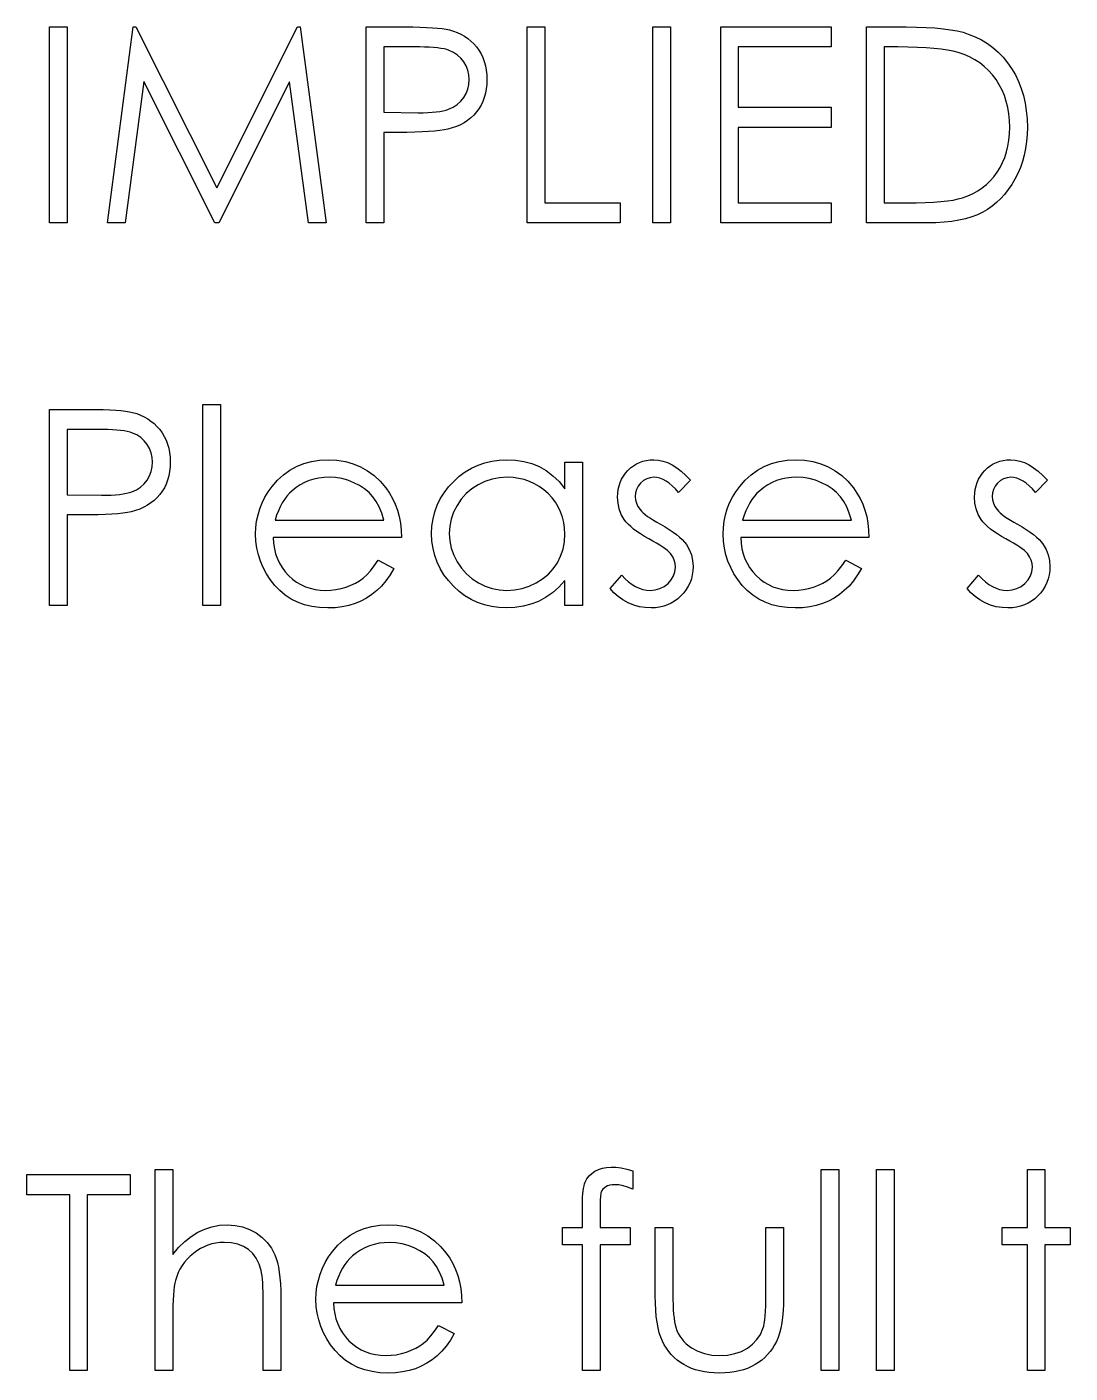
# Model space of a CAD drawing. Header units: millimetres. Extents: x -49 to 245, y 0 to 119.
# Drawn here: x -48.55 to -29.93, y 67.33 to 91.38 of the extents above; entities that cross this region are included whole.
import ezdxf

# ---------------------------------------------------------------- set-up
doc = ezdxf.new("R2010")
doc.units = ezdxf.units.MM

msp = doc.modelspace()

# ---------------------------------------------------------------- linework, layer by layer
at = {"color": 7, "linetype": 'Continuous', "flags": 128}
for points in [[(-48.147, 91.379), (-47.833, 91.379), (-47.833, 91.379), (-47.833, 87.879), (-47.833, 87.879), (-48.147, 87.879), (-48.147, 87.879), (-48.147, 91.379)], [(-47.115, 87.879), (-46.653, 91.379), (-46.653, 91.379), (-46.608, 91.379), (-46.608, 91.379), (-45.163, 88.507), (-45.163, 88.507), (-43.722, 91.379), (-43.722, 91.379), (-43.676, 91.379), (-43.676, 91.379), (-43.211, 87.879), (-43.211, 87.879), (-43.527, 87.879), (-43.527, 87.879), (-43.862, 90.397), (-43.862, 90.397), (-45.125, 87.879), (-45.125, 87.879), (-45.196, 87.879), (-45.196, 87.879), (-46.465, 90.403), (-46.465, 90.403), (-46.799, 87.879), (-46.799, 87.879), (-47.115, 87.879)], [(-42.493, 91.379), (-41.807, 91.379), (-41.807, 91.379), (-41.665, 91.378), (-41.536, 91.375), (-41.418, 91.371), (-41.312, 91.365), (-41.219, 91.358), (-41.137, 91.349), (-41.067, 91.339), (-41.01, 91.326), (-41.01, 91.326), (-40.938, 91.305), (-40.869, 91.279), (-40.804, 91.248), (-40.741, 91.212), (-40.683, 91.172), (-40.628, 91.126), (-40.576, 91.076), (-40.527, 91.02), (-40.483, 90.961), (-40.445, 90.898), (-40.413, 90.83), (-40.386, 90.76), (-40.366, 90.685), (-40.351, 90.607), (-40.342, 90.525), (-40.34, 90.44), (-40.34, 90.44), (-40.342, 90.353), (-40.351, 90.271), (-40.365, 90.193), (-40.386, 90.119), (-40.412, 90.048), (-40.444, 89.981), (-40.482, 89.918), (-40.525, 89.859), (-40.574, 89.804), (-40.627, 89.754), (-40.684, 89.708), (-40.746, 89.668), (-40.813, 89.632), (-40.884, 89.6), (-40.959, 89.574), (-41.038, 89.551), (-41.038, 89.551), (-41.104, 89.538), (-41.183, 89.526), (-41.275, 89.516), (-41.38, 89.509), (-41.498, 89.502), (-41.628, 89.497), (-41.772, 89.495), (-41.929, 89.494), (-41.929, 89.494), (-42.179, 89.494), (-42.179, 89.494), (-42.179, 87.879), (-42.179, 87.879), (-42.493, 87.879), (-42.493, 87.879), (-42.493, 91.379)], [(-39.622, 91.379), (-39.307, 91.379), (-39.307, 91.379), (-39.307, 88.237), (-39.307, 88.237), (-37.961, 88.237), (-37.961, 88.237), (-37.961, 87.879), (-37.961, 87.879), (-39.622, 87.879), (-39.622, 87.879), (-39.622, 91.379)], [(-37.378, 91.379), (-37.064, 91.379), (-37.064, 91.379), (-37.064, 87.879), (-37.064, 87.879), (-37.378, 87.879), (-37.378, 87.879), (-37.378, 91.379)], [(-36.166, 91.379), (-34.192, 91.379), (-34.192, 91.379), (-34.192, 91.02), (-34.192, 91.02), (-35.852, 91.02), (-35.852, 91.02), (-35.852, 89.943), (-35.852, 89.943), (-34.192, 89.943), (-34.192, 89.943), (-34.192, 89.584), (-34.192, 89.584), (-35.852, 89.584), (-35.852, 89.584), (-35.852, 88.237), (-35.852, 88.237), (-34.192, 88.237), (-34.192, 88.237), (-34.192, 87.879), (-34.192, 87.879), (-36.166, 87.879), (-36.166, 87.879), (-36.166, 91.379)], [(-33.564, 87.879), (-33.564, 91.379), (-33.564, 91.379), (-32.857, 91.379), (-32.857, 91.379), (-32.673, 91.376), (-32.501, 91.371), (-32.343, 91.361), (-32.197, 91.347), (-32.065, 91.329), (-31.946, 91.308), (-31.84, 91.282), (-31.747, 91.252), (-31.747, 91.252), (-31.626, 91.204), (-31.512, 91.147), (-31.405, 91.082), (-31.305, 91.009), (-31.212, 90.927), (-31.125, 90.838), (-31.045, 90.74), (-30.972, 90.634), (-30.906, 90.521), (-30.849, 90.403), (-30.801, 90.28), (-30.762, 90.152), (-30.731, 90.018), (-30.71, 89.878), (-30.696, 89.734), (-30.692, 89.584), (-30.692, 89.584), (-30.696, 89.455), (-30.706, 89.329), (-30.723, 89.208), (-30.747, 89.09), (-30.778, 88.976), (-30.817, 88.866), (-30.862, 88.761), (-30.914, 88.659), (-30.971, 88.562), (-31.032, 88.472), (-31.098, 88.388), (-31.167, 88.312), (-31.242, 88.241), (-31.32, 88.177), (-31.402, 88.12), (-31.489, 88.069), (-31.581, 88.024), (-31.683, 87.985), (-31.794, 87.953), (-31.913, 87.926), (-32.041, 87.905), (-32.178, 87.89), (-32.324, 87.881), (-32.479, 87.879), (-32.479, 87.879), (-33.564, 87.879)], [(-42.179, 91.02), (-42.179, 89.853), (-42.179, 89.853), (-41.566, 89.845), (-41.566, 89.845), (-41.477, 89.846), (-41.393, 89.849), (-41.316, 89.854), (-41.245, 89.861), (-41.18, 89.87), (-41.121, 89.881), (-41.069, 89.894), (-41.023, 89.909), (-40.942, 89.946), (-40.869, 89.993), (-40.806, 90.051), (-40.752, 90.117), (-40.709, 90.192), (-40.678, 90.269), (-40.66, 90.352), (-40.654, 90.438), (-40.654, 90.438), (-40.66, 90.522), (-40.678, 90.604), (-40.709, 90.681), (-40.752, 90.755), (-40.806, 90.821), (-40.866, 90.877), (-40.935, 90.923), (-41.012, 90.959), (-41.055, 90.973), (-41.105, 90.985), (-41.162, 90.996), (-41.224, 91.004), (-41.294, 91.011), (-41.369, 91.016), (-41.451, 91.019), (-41.539, 91.02), (-41.539, 91.02), (-42.179, 91.02)], [(-33.25, 88.237), (-32.848, 88.237), (-32.848, 88.237), (-32.675, 88.239), (-32.515, 88.243), (-32.369, 88.25), (-32.237, 88.26), (-32.119, 88.273), (-32.014, 88.287), (-31.924, 88.305), (-31.848, 88.327), (-31.848, 88.327), (-31.752, 88.362), (-31.662, 88.402), (-31.577, 88.45), (-31.498, 88.503), (-31.423, 88.564), (-31.354, 88.63), (-31.29, 88.702), (-31.231, 88.782), (-31.179, 88.866), (-31.133, 88.955), (-31.094, 89.049), (-31.062, 89.147), (-31.038, 89.25), (-31.02, 89.357), (-31.01, 89.469), (-31.006, 89.585), (-31.006, 89.585), (-31.01, 89.708), (-31.022, 89.826), (-31.041, 89.938), (-31.067, 90.047), (-31.102, 90.152), (-31.144, 90.251), (-31.193, 90.346), (-31.25, 90.437), (-31.314, 90.522), (-31.384, 90.6), (-31.46, 90.67), (-31.541, 90.735), (-31.629, 90.792), (-31.723, 90.842), (-31.822, 90.885), (-31.928, 90.921), (-31.928, 90.921), (-32.017, 90.945), (-32.117, 90.964), (-32.232, 90.981), (-32.36, 90.995), (-32.501, 91.006), (-32.655, 91.013), (-32.823, 91.018), (-33.004, 91.02), (-33.004, 91.02), (-33.25, 91.02), (-33.25, 91.02), (-33.25, 88.237)], [(-48.147, 84.545), (-47.461, 84.545), (-47.461, 84.545), (-47.319, 84.544), (-47.189, 84.542), (-47.072, 84.537), (-46.966, 84.532), (-46.873, 84.525), (-46.791, 84.516), (-46.721, 84.505), (-46.664, 84.493), (-46.664, 84.493), (-46.591, 84.472), (-46.523, 84.446), (-46.458, 84.415), (-46.395, 84.379), (-46.337, 84.338), (-46.282, 84.293), (-46.23, 84.242), (-46.181, 84.187), (-46.137, 84.127), (-46.099, 84.064), (-46.067, 83.997), (-46.04, 83.927), (-46.02, 83.852), (-46.005, 83.774), (-45.996, 83.692), (-45.993, 83.606), (-45.993, 83.606), (-45.996, 83.52), (-46.005, 83.438), (-46.019, 83.36), (-46.04, 83.285), (-46.066, 83.214), (-46.098, 83.148), (-46.136, 83.085), (-46.179, 83.026), (-46.228, 82.971), (-46.281, 82.921), (-46.338, 82.875), (-46.4, 82.834), (-46.467, 82.799), (-46.537, 82.767), (-46.612, 82.74), (-46.692, 82.718), (-46.692, 82.718), (-46.758, 82.705), (-46.837, 82.693), (-46.929, 82.683), (-47.034, 82.675), (-47.152, 82.669), (-47.282, 82.664), (-47.426, 82.661), (-47.583, 82.661), (-47.583, 82.661), (-47.833, 82.661), (-47.833, 82.661), (-47.833, 81.045), (-47.833, 81.045), (-48.147, 81.045), (-48.147, 81.045), (-48.147, 84.545)], [(-45.41, 84.635), (-45.096, 84.635), (-45.096, 84.635), (-45.096, 81.045), (-45.096, 81.045), (-45.41, 81.045), (-45.41, 81.045), (-45.41, 84.635)], [(-47.833, 84.186), (-47.833, 83.02), (-47.833, 83.02), (-47.22, 83.012), (-47.22, 83.012), (-47.131, 83.013), (-47.047, 83.016), (-46.97, 83.021), (-46.899, 83.028), (-46.834, 83.037), (-46.775, 83.048), (-46.723, 83.061), (-46.677, 83.076), (-46.596, 83.113), (-46.523, 83.16), (-46.46, 83.217), (-46.406, 83.284), (-46.363, 83.358), (-46.332, 83.436), (-46.314, 83.519), (-46.307, 83.605), (-46.307, 83.605), (-46.314, 83.689), (-46.332, 83.77), (-46.363, 83.848), (-46.406, 83.921), (-46.46, 83.988), (-46.52, 84.044), (-46.589, 84.09), (-46.666, 84.125), (-46.709, 84.139), (-46.759, 84.152), (-46.816, 84.162), (-46.878, 84.171), (-46.948, 84.178), (-47.023, 84.183), (-47.105, 84.186), (-47.193, 84.186), (-47.193, 84.186), (-47.833, 84.186)], [(-42.279, 81.853), (-42, 81.706), (-42, 81.706), (-42.068, 81.589), (-42.142, 81.484), (-42.221, 81.39), (-42.305, 81.309), (-42.394, 81.238), (-42.488, 81.176), (-42.588, 81.123), (-42.693, 81.079), (-42.805, 81.044), (-42.923, 81.02), (-43.049, 81.005), (-43.181, 81), (-43.181, 81), (-43.328, 81.007), (-43.467, 81.026), (-43.598, 81.057), (-43.72, 81.101), (-43.834, 81.158), (-43.94, 81.227), (-44.038, 81.309), (-44.127, 81.404), (-44.207, 81.507), (-44.276, 81.612), (-44.335, 81.722), (-44.382, 81.835), (-44.42, 81.95), (-44.447, 82.069), (-44.462, 82.192), (-44.468, 82.317), (-44.468, 82.317), (-44.463, 82.435), (-44.45, 82.55), (-44.426, 82.661), (-44.394, 82.77), (-44.353, 82.875), (-44.302, 82.977), (-44.242, 83.076), (-44.173, 83.171), (-44.173, 83.171), (-44.076, 83.282), (-43.971, 83.38), (-43.858, 83.461), (-43.736, 83.529), (-43.607, 83.58), (-43.471, 83.618), (-43.326, 83.64), (-43.173, 83.648), (-43.173, 83.648), (-43.016, 83.64), (-42.867, 83.616), (-42.726, 83.577), (-42.594, 83.522), (-42.469, 83.451), (-42.352, 83.364), (-42.244, 83.262), (-42.144, 83.144), (-42.144, 83.144), (-42.079, 83.052), (-42.024, 82.956), (-41.976, 82.853), (-41.937, 82.745), (-41.907, 82.631), (-41.884, 82.512), (-41.871, 82.387), (-41.865, 82.257), (-41.865, 82.257), (-44.154, 82.257), (-44.154, 82.257), (-44.147, 82.156), (-44.133, 82.059), (-44.111, 81.967), (-44.08, 81.88), (-44.042, 81.798), (-43.996, 81.72), (-43.941, 81.647), (-43.879, 81.579), (-43.81, 81.517), (-43.738, 81.463), (-43.661, 81.417), (-43.581, 81.38), (-43.497, 81.352), (-43.408, 81.331), (-43.316, 81.319), (-43.22, 81.314), (-43.22, 81.314), (-43.126, 81.318), (-43.035, 81.329), (-42.943, 81.348), (-42.854, 81.374), (-42.768, 81.406), (-42.688, 81.444), (-42.616, 81.486), (-42.55, 81.533), (-42.486, 81.59), (-42.42, 81.663), (-42.35, 81.75), (-42.279, 81.853)], [(-38.634, 83.603), (-38.634, 81.045), (-38.634, 81.045), (-38.948, 81.045), (-38.948, 81.045), (-38.948, 81.488), (-38.948, 81.488), (-39.057, 81.37), (-39.171, 81.269), (-39.293, 81.185), (-39.421, 81.117), (-39.555, 81.066), (-39.694, 81.03), (-39.841, 81.007), (-39.993, 81), (-39.993, 81), (-40.128, 81.007), (-40.259, 81.025), (-40.384, 81.055), (-40.505, 81.097), (-40.62, 81.152), (-40.731, 81.218), (-40.836, 81.297), (-40.936, 81.388), (-41.028, 81.488), (-41.107, 81.592), (-41.174, 81.702), (-41.229, 81.818), (-41.272, 81.938), (-41.302, 82.064), (-41.32, 82.195), (-41.327, 82.331), (-41.327, 82.331), (-41.32, 82.464), (-41.302, 82.593), (-41.271, 82.717), (-41.228, 82.836), (-41.172, 82.949), (-41.105, 83.058), (-41.025, 83.163), (-40.933, 83.261), (-40.832, 83.352), (-40.725, 83.43), (-40.614, 83.497), (-40.498, 83.551), (-40.377, 83.594), (-40.25, 83.624), (-40.119, 83.641), (-39.983, 83.648), (-39.983, 83.648), (-39.827, 83.64), (-39.678, 83.617), (-39.537, 83.578), (-39.404, 83.524), (-39.279, 83.453), (-39.16, 83.363), (-39.051, 83.256), (-38.948, 83.13), (-38.948, 83.13), (-38.948, 83.603), (-38.948, 83.603), (-38.634, 83.603)], [(-36.705, 83.284), (-36.918, 83.064), (-36.918, 83.064), (-36.974, 83.128), (-37.03, 83.182), (-37.086, 83.228), (-37.141, 83.266), (-37.196, 83.296), (-37.251, 83.317), (-37.306, 83.329), (-37.36, 83.334), (-37.36, 83.334), (-37.426, 83.327), (-37.487, 83.308), (-37.543, 83.275), (-37.595, 83.23), (-37.637, 83.176), (-37.668, 83.118), (-37.686, 83.056), (-37.692, 82.989), (-37.692, 82.989), (-37.686, 82.929), (-37.67, 82.871), (-37.643, 82.813), (-37.605, 82.757), (-37.605, 82.757), (-37.581, 82.729), (-37.55, 82.699), (-37.513, 82.668), (-37.471, 82.635), (-37.421, 82.602), (-37.367, 82.567), (-37.306, 82.531), (-37.24, 82.494), (-37.24, 82.494), (-37.159, 82.447), (-37.084, 82.402), (-37.016, 82.356), (-36.955, 82.311), (-36.901, 82.267), (-36.854, 82.222), (-36.813, 82.178), (-36.779, 82.135), (-36.779, 82.135), (-36.727, 82.044), (-36.689, 81.948), (-36.668, 81.847), (-36.66, 81.739), (-36.66, 81.739), (-36.664, 81.664), (-36.673, 81.591), (-36.69, 81.521), (-36.713, 81.454), (-36.744, 81.389), (-36.781, 81.328), (-36.824, 81.27), (-36.875, 81.215), (-36.93, 81.164), (-36.988, 81.121), (-37.05, 81.084), (-37.115, 81.054), (-37.184, 81.03), (-37.256, 81.014), (-37.331, 81.004), (-37.41, 81), (-37.41, 81), (-37.515, 81.006), (-37.618, 81.023), (-37.719, 81.052), (-37.818, 81.092), (-37.912, 81.143), (-37.996, 81.202), (-38.073, 81.27), (-38.141, 81.347), (-38.141, 81.347), (-37.933, 81.584), (-37.933, 81.584), (-37.872, 81.521), (-37.811, 81.466), (-37.749, 81.42), (-37.686, 81.382), (-37.623, 81.352), (-37.557, 81.331), (-37.492, 81.319), (-37.426, 81.314), (-37.426, 81.314), (-37.335, 81.322), (-37.252, 81.345), (-37.175, 81.383), (-37.106, 81.437), (-37.048, 81.501), (-37.007, 81.571), (-36.983, 81.645), (-36.974, 81.726), (-36.974, 81.726), (-36.98, 81.793), (-36.996, 81.856), (-37.023, 81.915), (-37.06, 81.97), (-37.06, 81.97), (-37.085, 81.997), (-37.116, 82.025), (-37.155, 82.056), (-37.2, 82.088), (-37.252, 82.122), (-37.311, 82.157), (-37.376, 82.194), (-37.448, 82.234), (-37.448, 82.234), (-37.526, 82.278), (-37.597, 82.322), (-37.662, 82.366), (-37.721, 82.41), (-37.773, 82.453), (-37.818, 82.496), (-37.857, 82.54), (-37.889, 82.583), (-37.889, 82.583), (-37.94, 82.672), (-37.977, 82.768), (-37.999, 82.869), (-38.006, 82.977), (-38.006, 82.977), (-38.003, 83.048), (-37.995, 83.115), (-37.98, 83.179), (-37.961, 83.241), (-37.935, 83.299), (-37.903, 83.355), (-37.866, 83.407), (-37.823, 83.456), (-37.776, 83.501), (-37.725, 83.54), (-37.672, 83.573), (-37.616, 83.6), (-37.556, 83.621), (-37.494, 83.636), (-37.428, 83.645), (-37.36, 83.648), (-37.36, 83.648), (-37.278, 83.642), (-37.197, 83.625), (-37.115, 83.597), (-37.033, 83.557), (-36.952, 83.505), (-36.87, 83.443), (-36.787, 83.369), (-36.705, 83.284)], [(-33.933, 81.853), (-33.654, 81.706), (-33.654, 81.706), (-33.722, 81.589), (-33.796, 81.484), (-33.874, 81.39), (-33.959, 81.309), (-34.048, 81.238), (-34.142, 81.176), (-34.242, 81.123), (-34.347, 81.079), (-34.459, 81.044), (-34.577, 81.02), (-34.703, 81.005), (-34.835, 81), (-34.835, 81), (-34.982, 81.007), (-35.121, 81.026), (-35.251, 81.057), (-35.374, 81.101), (-35.488, 81.158), (-35.594, 81.227), (-35.692, 81.309), (-35.781, 81.404), (-35.861, 81.507), (-35.93, 81.612), (-35.988, 81.722), (-36.036, 81.835), (-36.074, 81.95), (-36.101, 82.069), (-36.116, 82.192), (-36.122, 82.317), (-36.122, 82.317), (-36.117, 82.435), (-36.103, 82.55), (-36.08, 82.661), (-36.048, 82.77), (-36.007, 82.875), (-35.956, 82.977), (-35.896, 83.076), (-35.827, 83.171), (-35.827, 83.171), (-35.73, 83.282), (-35.624, 83.38), (-35.512, 83.461), (-35.39, 83.529), (-35.261, 83.58), (-35.125, 83.618), (-34.98, 83.64), (-34.827, 83.648), (-34.827, 83.648), (-34.67, 83.64), (-34.521, 83.616), (-34.38, 83.577), (-34.247, 83.522), (-34.123, 83.451), (-34.006, 83.364), (-33.898, 83.262), (-33.797, 83.144), (-33.797, 83.144), (-33.733, 83.052), (-33.677, 82.956), (-33.63, 82.853), (-33.591, 82.745), (-33.56, 82.631), (-33.538, 82.512), (-33.525, 82.387), (-33.519, 82.257), (-33.519, 82.257), (-35.807, 82.257), (-35.807, 82.257), (-35.801, 82.156), (-35.787, 82.059), (-35.765, 81.967), (-35.734, 81.88), (-35.696, 81.798), (-35.65, 81.72), (-35.595, 81.647), (-35.533, 81.579), (-35.464, 81.517), (-35.392, 81.463), (-35.315, 81.417), (-35.235, 81.38), (-35.151, 81.352), (-35.062, 81.331), (-34.97, 81.319), (-34.874, 81.314), (-34.874, 81.314), (-34.78, 81.318), (-34.688, 81.329), (-34.597, 81.348), (-34.508, 81.374), (-34.421, 81.406), (-34.342, 81.444), (-34.27, 81.486), (-34.204, 81.533), (-34.14, 81.59), (-34.074, 81.663), (-34.004, 81.75), (-33.933, 81.853)], [(-30.333, 83.284), (-30.546, 83.064), (-30.546, 83.064), (-30.602, 83.128), (-30.658, 83.182), (-30.715, 83.228), (-30.769, 83.266), (-30.825, 83.296), (-30.879, 83.317), (-30.934, 83.329), (-30.988, 83.334), (-30.988, 83.334), (-31.054, 83.327), (-31.115, 83.308), (-31.172, 83.275), (-31.223, 83.23), (-31.266, 83.176), (-31.296, 83.118), (-31.314, 83.056), (-31.32, 82.989), (-31.32, 82.989), (-31.315, 82.929), (-31.299, 82.871), (-31.271, 82.813), (-31.233, 82.757), (-31.233, 82.757), (-31.209, 82.729), (-31.178, 82.699), (-31.142, 82.668), (-31.099, 82.635), (-31.05, 82.602), (-30.995, 82.567), (-30.935, 82.531), (-30.868, 82.494), (-30.868, 82.494), (-30.787, 82.447), (-30.712, 82.402), (-30.644, 82.356), (-30.583, 82.311), (-30.529, 82.267), (-30.482, 82.222), (-30.441, 82.178), (-30.407, 82.135), (-30.407, 82.135), (-30.356, 82.044), (-30.318, 81.948), (-30.296, 81.847), (-30.288, 81.739), (-30.288, 81.739), (-30.292, 81.664), (-30.302, 81.591), (-30.318, 81.521), (-30.342, 81.454), (-30.372, 81.389), (-30.409, 81.328), (-30.452, 81.27), (-30.503, 81.215), (-30.558, 81.164), (-30.616, 81.121), (-30.678, 81.084), (-30.743, 81.054), (-30.812, 81.03), (-30.884, 81.014), (-30.959, 81.004), (-31.038, 81), (-31.038, 81), (-31.144, 81.006), (-31.247, 81.023), (-31.348, 81.052), (-31.446, 81.092), (-31.54, 81.143), (-31.625, 81.202), (-31.701, 81.27), (-31.769, 81.347), (-31.769, 81.347), (-31.561, 81.584), (-31.561, 81.584), (-31.5, 81.521), (-31.439, 81.466), (-31.377, 81.42), (-31.315, 81.382), (-31.251, 81.352), (-31.186, 81.331), (-31.12, 81.319), (-31.054, 81.314), (-31.054, 81.314), (-30.963, 81.322), (-30.88, 81.345), (-30.804, 81.383), (-30.734, 81.437), (-30.677, 81.501), (-30.635, 81.571), (-30.611, 81.645), (-30.602, 81.726), (-30.602, 81.726), (-30.608, 81.793), (-30.624, 81.856), (-30.651, 81.915), (-30.689, 81.97), (-30.689, 81.97), (-30.713, 81.997), (-30.745, 82.025), (-30.783, 82.056), (-30.828, 82.088), (-30.88, 82.122), (-30.939, 82.157), (-31.004, 82.194), (-31.076, 82.234), (-31.076, 82.234), (-31.154, 82.278), (-31.226, 82.322), (-31.29, 82.366), (-31.349, 82.41), (-31.401, 82.453), (-31.446, 82.496), (-31.485, 82.54), (-31.517, 82.583), (-31.517, 82.583), (-31.568, 82.672), (-31.605, 82.768), (-31.627, 82.869), (-31.634, 82.977), (-31.634, 82.977), (-31.632, 83.048), (-31.623, 83.115), (-31.608, 83.179), (-31.589, 83.241), (-31.563, 83.299), (-31.531, 83.355), (-31.494, 83.407), (-31.451, 83.456), (-31.404, 83.501), (-31.353, 83.54), (-31.3, 83.573), (-31.244, 83.6), (-31.184, 83.621), (-31.122, 83.636), (-31.057, 83.645), (-30.988, 83.648), (-30.988, 83.648), (-30.907, 83.642), (-30.825, 83.625), (-30.743, 83.597), (-30.661, 83.557), (-30.58, 83.505), (-30.498, 83.443), (-30.415, 83.369), (-30.333, 83.284)], [(-42.179, 82.571), (-42.216, 82.695), (-42.262, 82.806), (-42.315, 82.903), (-42.375, 82.987), (-42.444, 83.062), (-42.524, 83.128), (-42.613, 83.187), (-42.714, 83.238), (-42.82, 83.28), (-42.93, 83.31), (-43.042, 83.328), (-43.157, 83.334), (-43.157, 83.334), (-43.251, 83.33), (-43.342, 83.319), (-43.43, 83.3), (-43.514, 83.274), (-43.595, 83.24), (-43.672, 83.199), (-43.746, 83.15), (-43.816, 83.094), (-43.816, 83.094), (-43.865, 83.048), (-43.911, 82.996), (-43.954, 82.939), (-43.993, 82.877), (-44.03, 82.808), (-44.063, 82.734), (-44.093, 82.656), (-44.121, 82.571), (-44.121, 82.571), (-42.179, 82.571)], [(-39.979, 83.334), (-40.117, 83.325), (-40.248, 83.301), (-40.375, 83.259), (-40.496, 83.202), (-40.608, 83.13), (-40.708, 83.043), (-40.797, 82.945), (-40.873, 82.832), (-40.934, 82.711), (-40.978, 82.586), (-41.004, 82.459), (-41.013, 82.328), (-41.013, 82.328), (-41.003, 82.197), (-40.978, 82.07), (-40.933, 81.945), (-40.872, 81.823), (-40.795, 81.709), (-40.706, 81.609), (-40.605, 81.522), (-40.492, 81.448), (-40.371, 81.389), (-40.246, 81.348), (-40.116, 81.323), (-39.982, 81.314), (-39.982, 81.314), (-39.846, 81.323), (-39.713, 81.347), (-39.585, 81.389), (-39.46, 81.447), (-39.345, 81.519), (-39.242, 81.603), (-39.155, 81.699), (-39.082, 81.807), (-39.024, 81.924), (-38.981, 82.048), (-38.957, 82.18), (-38.948, 82.318), (-38.948, 82.318), (-38.953, 82.424), (-38.967, 82.526), (-38.991, 82.623), (-39.023, 82.716), (-39.065, 82.804), (-39.116, 82.888), (-39.176, 82.968), (-39.246, 83.043), (-39.323, 83.111), (-39.404, 83.17), (-39.489, 83.22), (-39.578, 83.261), (-39.672, 83.293), (-39.77, 83.315), (-39.873, 83.329), (-39.979, 83.334)], [(-33.833, 82.571), (-33.87, 82.695), (-33.916, 82.806), (-33.968, 82.903), (-34.029, 82.987), (-34.097, 83.062), (-34.177, 83.128), (-34.267, 83.187), (-34.367, 83.238), (-34.474, 83.28), (-34.584, 83.31), (-34.696, 83.328), (-34.811, 83.334), (-34.811, 83.334), (-34.905, 83.33), (-34.996, 83.319), (-35.084, 83.3), (-35.167, 83.274), (-35.249, 83.24), (-35.326, 83.199), (-35.399, 83.15), (-35.47, 83.094), (-35.47, 83.094), (-35.519, 83.048), (-35.565, 82.996), (-35.608, 82.939), (-35.647, 82.877), (-35.683, 82.808), (-35.717, 82.734), (-35.747, 82.656), (-35.775, 82.571), (-35.775, 82.571), (-33.833, 82.571)], [(-46.263, 70.968), (-45.948, 70.968), (-45.948, 70.968), (-45.948, 69.453), (-45.948, 69.453), (-45.845, 69.577), (-45.735, 69.684), (-45.622, 69.776), (-45.503, 69.849), (-45.378, 69.907), (-45.249, 69.948), (-45.115, 69.973), (-44.975, 69.981), (-44.975, 69.981), (-44.834, 69.972), (-44.701, 69.945), (-44.576, 69.9), (-44.459, 69.837), (-44.354, 69.758), (-44.263, 69.668), (-44.187, 69.564), (-44.126, 69.448), (-44.101, 69.383), (-44.079, 69.309), (-44.061, 69.227), (-44.046, 69.136), (-44.034, 69.035), (-44.026, 68.927), (-44.02, 68.81), (-44.019, 68.685), (-44.019, 68.685), (-44.019, 67.379), (-44.019, 67.379), (-44.333, 67.379), (-44.333, 67.379), (-44.333, 68.582), (-44.333, 68.582), (-44.334, 68.686), (-44.335, 68.781), (-44.338, 68.868), (-44.342, 68.946), (-44.347, 69.014), (-44.353, 69.072), (-44.361, 69.123), (-44.37, 69.164), (-44.37, 69.164), (-44.407, 69.281), (-44.458, 69.384), (-44.521, 69.47), (-44.597, 69.541), (-44.686, 69.596), (-44.788, 69.635), (-44.903, 69.659), (-45.031, 69.667), (-45.031, 69.667), (-45.106, 69.664), (-45.18, 69.655), (-45.252, 69.64), (-45.322, 69.619), (-45.39, 69.591), (-45.455, 69.558), (-45.519, 69.518), (-45.58, 69.472), (-45.639, 69.422), (-45.691, 69.369), (-45.739, 69.313), (-45.782, 69.254), (-45.819, 69.192), (-45.851, 69.128), (-45.878, 69.06), (-45.9, 68.99), (-45.9, 68.99), (-45.911, 68.939), (-45.921, 68.878), (-45.93, 68.807), (-45.937, 68.725), (-45.941, 68.635), (-45.946, 68.534), (-45.948, 68.424), (-45.948, 68.303), (-45.948, 68.303), (-45.948, 67.379), (-45.948, 67.379), (-46.263, 67.379), (-46.263, 67.379), (-46.263, 70.968)], [(-37.737, 70.947), (-37.737, 70.62), (-37.737, 70.62), (-37.827, 70.655), (-37.909, 70.679), (-37.986, 70.694), (-38.055, 70.699), (-38.055, 70.699), (-38.102, 70.696), (-38.146, 70.689), (-38.184, 70.677), (-38.219, 70.659), (-38.249, 70.638), (-38.273, 70.616), (-38.29, 70.592), (-38.301, 70.567), (-38.306, 70.552), (-38.308, 70.531), (-38.312, 70.504), (-38.314, 70.473), (-38.316, 70.435), (-38.317, 70.393), (-38.318, 70.344), (-38.318, 70.291), (-38.318, 70.291), (-38.318, 69.936), (-38.318, 69.936), (-37.782, 69.936), (-37.782, 69.936), (-37.782, 69.622), (-37.782, 69.622), (-38.319, 69.622), (-38.319, 69.622), (-38.32, 67.379), (-38.32, 67.379), (-38.634, 67.379), (-38.634, 67.379), (-38.634, 69.622), (-38.634, 69.622), (-38.993, 69.622), (-38.993, 69.622), (-38.993, 69.936), (-38.993, 69.936), (-38.634, 69.936), (-38.634, 69.936), (-38.634, 70.345), (-38.634, 70.345), (-38.634, 70.413), (-38.631, 70.475), (-38.627, 70.533), (-38.622, 70.586), (-38.615, 70.633), (-38.606, 70.676), (-38.596, 70.714), (-38.584, 70.746), (-38.554, 70.803), (-38.516, 70.855), (-38.469, 70.9), (-38.413, 70.94), (-38.349, 70.972), (-38.279, 70.995), (-38.203, 71.008), (-38.12, 71.013), (-38.12, 71.013), (-38.036, 71.009), (-37.944, 70.997), (-37.844, 70.976), (-37.737, 70.947)], [(-34.372, 70.968), (-34.057, 70.968), (-34.057, 70.968), (-34.057, 67.379), (-34.057, 67.379), (-34.372, 67.379), (-34.372, 67.379), (-34.372, 70.968)], [(-33.384, 70.968), (-33.07, 70.968), (-33.07, 70.968), (-33.07, 67.379), (-33.07, 67.379), (-33.384, 67.379), (-33.384, 67.379), (-33.384, 70.968)], [(-30.692, 70.968), (-30.378, 70.968), (-30.378, 70.968), (-30.378, 69.936), (-30.378, 69.936), (-29.929, 69.936), (-29.929, 69.936), (-29.929, 69.622), (-29.929, 69.622), (-30.378, 69.622), (-30.378, 69.622), (-30.378, 67.379), (-30.378, 67.379), (-30.692, 67.379), (-30.692, 67.379), (-30.692, 69.622), (-30.692, 69.622), (-31.141, 69.622), (-31.141, 69.622), (-31.141, 69.936), (-31.141, 69.936), (-30.692, 69.936), (-30.692, 69.936), (-30.692, 70.968)], [(-48.551, 70.52), (-48.551, 70.879), (-48.551, 70.879), (-46.711, 70.879), (-46.711, 70.879), (-46.711, 70.52), (-46.711, 70.52), (-47.474, 70.52), (-47.474, 70.52), (-47.474, 67.379), (-47.474, 67.379), (-47.788, 67.379), (-47.788, 67.379), (-47.788, 70.52), (-47.788, 70.52), (-48.551, 70.52)], [(-41.202, 68.186), (-40.923, 68.04), (-40.923, 68.04), (-40.992, 67.923), (-41.065, 67.817), (-41.144, 67.723), (-41.228, 67.642), (-41.317, 67.571), (-41.411, 67.51), (-41.511, 67.456), (-41.616, 67.412), (-41.728, 67.378), (-41.846, 67.353), (-41.972, 67.339), (-42.104, 67.334), (-42.104, 67.334), (-42.251, 67.34), (-42.39, 67.359), (-42.521, 67.39), (-42.643, 67.435), (-42.757, 67.491), (-42.863, 67.561), (-42.961, 67.643), (-43.05, 67.737), (-43.13, 67.84), (-43.199, 67.946), (-43.258, 68.055), (-43.305, 68.168), (-43.343, 68.284), (-43.37, 68.402), (-43.385, 68.525), (-43.391, 68.65), (-43.391, 68.65), (-43.386, 68.768), (-43.373, 68.883), (-43.349, 68.995), (-43.317, 69.103), (-43.276, 69.208), (-43.225, 69.31), (-43.165, 69.409), (-43.096, 69.504), (-43.096, 69.504), (-42.999, 69.616), (-42.894, 69.713), (-42.781, 69.795), (-42.66, 69.862), (-42.531, 69.914), (-42.394, 69.952), (-42.249, 69.973), (-42.097, 69.981), (-42.097, 69.981), (-41.939, 69.973), (-41.79, 69.95), (-41.649, 69.91), (-41.517, 69.856), (-41.392, 69.785), (-41.276, 69.698), (-41.167, 69.595), (-41.067, 69.478), (-41.067, 69.478), (-41.002, 69.386), (-40.947, 69.289), (-40.899, 69.186), (-40.86, 69.078), (-40.83, 68.964), (-40.807, 68.845), (-40.794, 68.72), (-40.788, 68.59), (-40.788, 68.59), (-43.077, 68.59), (-43.077, 68.59), (-43.07, 68.489), (-43.056, 68.392), (-43.034, 68.3), (-43.003, 68.214), (-42.965, 68.132), (-42.919, 68.054), (-42.864, 67.981), (-42.802, 67.912), (-42.733, 67.85), (-42.661, 67.796), (-42.585, 67.751), (-42.504, 67.714), (-42.42, 67.685), (-42.331, 67.665), (-42.24, 67.652), (-42.144, 67.648), (-42.144, 67.648), (-42.05, 67.651), (-41.958, 67.662), (-41.867, 67.681), (-41.777, 67.707), (-41.691, 67.74), (-41.611, 67.777), (-41.539, 67.82), (-41.473, 67.866), (-41.409, 67.923), (-41.343, 67.996), (-41.273, 68.083), (-41.202, 68.186)], [(-37.333, 69.936), (-37.019, 69.936), (-37.019, 69.936), (-37.019, 68.75), (-37.019, 68.75), (-37.018, 68.645), (-37.016, 68.55), (-37.012, 68.462), (-37.006, 68.383), (-36.999, 68.313), (-36.991, 68.251), (-36.981, 68.197), (-36.969, 68.152), (-36.969, 68.152), (-36.948, 68.095), (-36.924, 68.041), (-36.894, 67.991), (-36.861, 67.943), (-36.823, 67.898), (-36.781, 67.857), (-36.736, 67.818), (-36.685, 67.783), (-36.575, 67.724), (-36.455, 67.681), (-36.324, 67.656), (-36.184, 67.648), (-36.184, 67.648), (-36.044, 67.656), (-35.915, 67.681), (-35.797, 67.722), (-35.69, 67.78), (-35.597, 67.85), (-35.519, 67.932), (-35.457, 68.024), (-35.411, 68.127), (-35.411, 68.127), (-35.399, 68.169), (-35.388, 68.221), (-35.379, 68.283), (-35.371, 68.356), (-35.366, 68.439), (-35.362, 68.533), (-35.359, 68.636), (-35.359, 68.75), (-35.359, 68.75), (-35.359, 69.936), (-35.359, 69.936), (-35.045, 69.936), (-35.045, 69.936), (-35.045, 68.691), (-35.045, 68.691), (-35.047, 68.564), (-35.052, 68.445), (-35.062, 68.333), (-35.076, 68.231), (-35.094, 68.136), (-35.115, 68.049), (-35.141, 67.971), (-35.171, 67.9), (-35.205, 67.836), (-35.242, 67.775), (-35.284, 67.717), (-35.329, 67.663), (-35.378, 67.613), (-35.432, 67.566), (-35.489, 67.523), (-35.551, 67.484), (-35.616, 67.449), (-35.685, 67.418), (-35.759, 67.393), (-35.836, 67.371), (-35.918, 67.355), (-36.004, 67.343), (-36.093, 67.336), (-36.187, 67.334), (-36.187, 67.334), (-36.28, 67.336), (-36.37, 67.343), (-36.455, 67.355), (-36.537, 67.371), (-36.615, 67.393), (-36.689, 67.418), (-36.759, 67.449), (-36.825, 67.484), (-36.886, 67.523), (-36.945, 67.566), (-36.999, 67.613), (-37.048, 67.664), (-37.094, 67.719), (-37.135, 67.777), (-37.173, 67.838), (-37.207, 67.904), (-37.236, 67.975), (-37.262, 68.055), (-37.284, 68.144), (-37.302, 68.241), (-37.316, 68.347), (-37.325, 68.46), (-37.331, 68.583), (-37.333, 68.714), (-37.333, 68.714), (-37.333, 69.936)], [(-41.102, 68.904), (-41.14, 69.028), (-41.185, 69.139), (-41.238, 69.236), (-41.298, 69.321), (-41.367, 69.395), (-41.447, 69.462), (-41.536, 69.52), (-41.637, 69.572), (-41.743, 69.614), (-41.853, 69.643), (-41.965, 69.661), (-42.08, 69.667), (-42.08, 69.667), (-42.174, 69.663), (-42.266, 69.652), (-42.353, 69.633), (-42.437, 69.607), (-42.518, 69.573), (-42.595, 69.532), (-42.669, 69.483), (-42.739, 69.427), (-42.739, 69.427), (-42.789, 69.381), (-42.834, 69.329), (-42.877, 69.272), (-42.916, 69.21), (-42.953, 69.141), (-42.986, 69.068), (-43.016, 68.989), (-43.044, 68.904), (-43.044, 68.904), (-41.102, 68.904)]]:
    msp.add_lwpolyline(points, dxfattribs=at)

doc.saveas('drawing.dxf')
